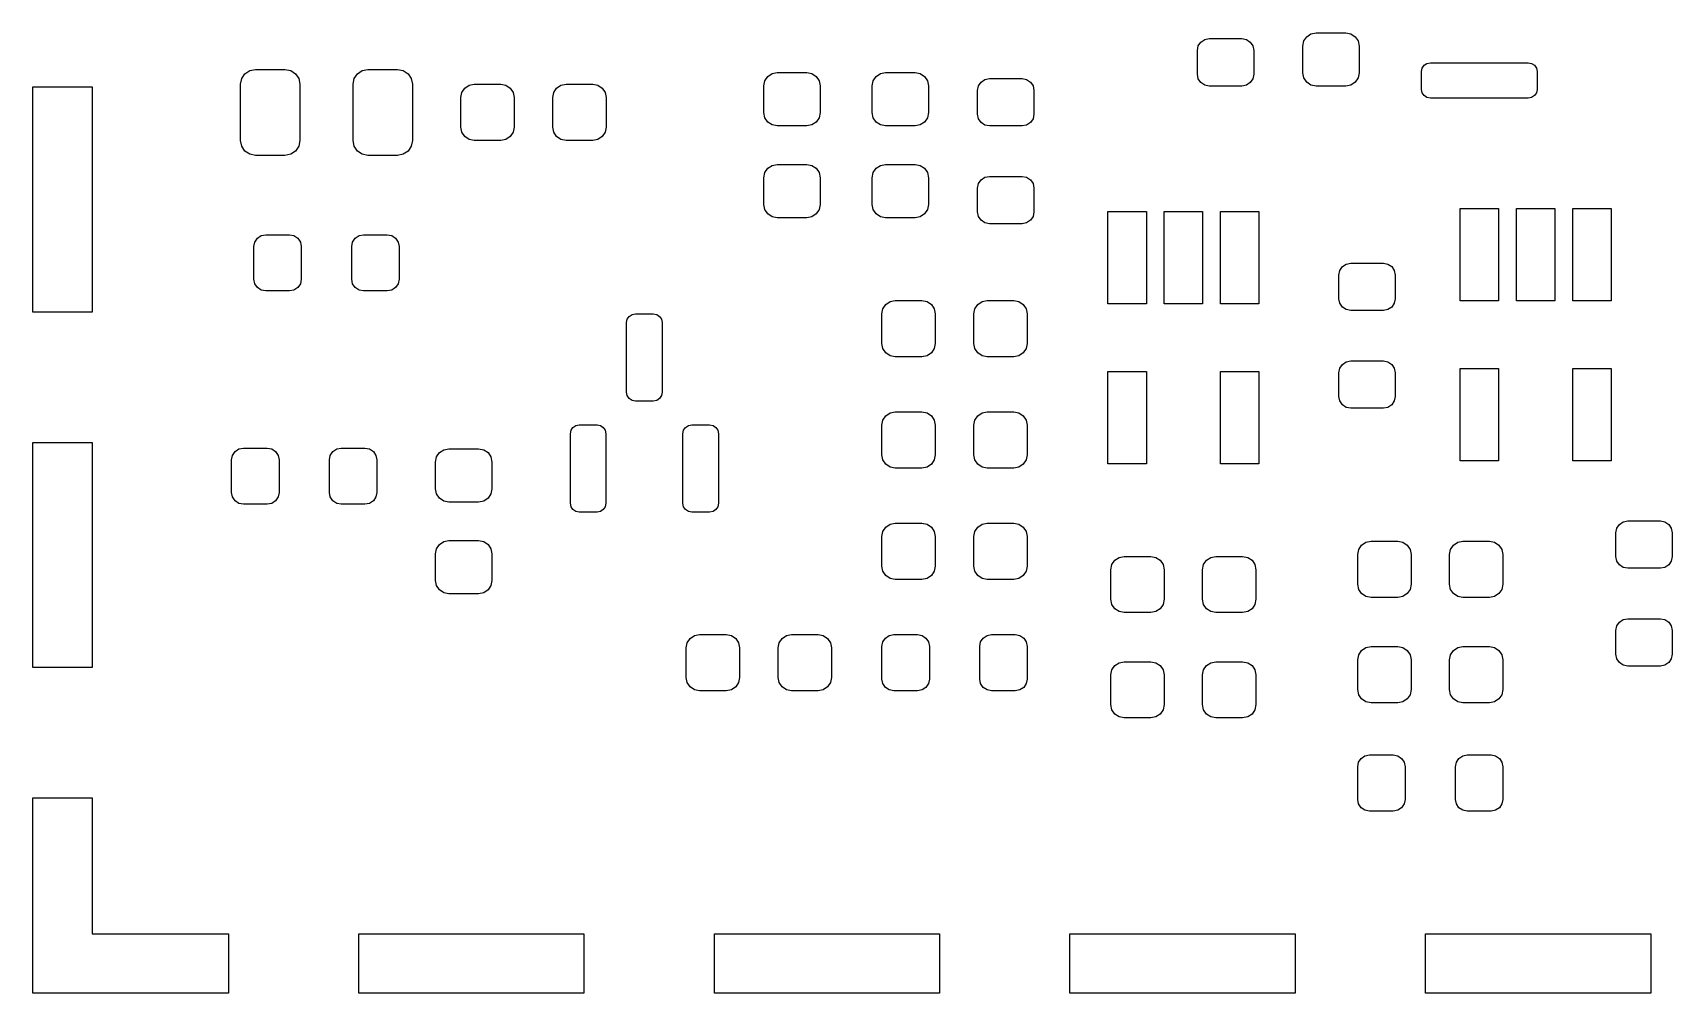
# Model space of a CAD drawing. Extents: x 3.96 to 7.45, y -4.77 to -2.98.
# Drawn here: x 3.962 to 5.051, y -4.543 to -3.905 of the extents above; entities that cross this region are included whole.
import ezdxf

# ---------------------------------------------------------------- set-up
doc = ezdxf.new("R2010")
doc.units = 0
doc.header["$MEASUREMENT"] = 0
doc.layers.add('BLACK', color=7, linetype='CONTINUOUS')

msp = doc.modelspace()

# ---------------------------------------------------------------- linework, layer by layer
at = {"layer": 'BLACK', "linetype": 'CONTINUOUS'}
for p, q in [((4.73828, -3.91104), (4.74083, -3.90933)), ((4.74083, -3.90933), (4.74385, -3.90873)), ((4.74385, -3.90873), (4.7655, -3.90873)), ((4.7655, -3.90873), (4.76851, -3.90933)), ((4.76851, -3.90933), (4.77107, -3.91104)), ((4.80665, -3.91029), (4.80857, -3.90742)), ((4.80857, -3.90742), (4.81144, -3.9055)), ((4.81144, -3.9055), (4.81483, -3.90482)), ((4.81483, -3.90482), (4.83452, -3.90482)), ((4.83452, -3.90482), (4.83791, -3.9055)), ((4.83791, -3.9055), (4.84078, -3.90742)), ((4.84078, -3.90742), (4.8427, -3.91029)), ((4.73597, -3.9166), (4.73657, -3.91359)), ((4.73597, -3.93235), (4.73597, -3.9166)), ((4.73657, -3.91359), (4.73828, -3.91104)), ((4.77107, -3.91104), (4.77278, -3.91359)), ((4.77278, -3.91359), (4.77338, -3.9166)), ((4.77338, -3.9166), (4.77338, -3.93235)), ((4.80597, -3.91368), (4.80665, -3.91029)), ((4.80597, -3.9314), (4.80597, -3.91368)), ((4.8427, -3.91029), (4.84338, -3.91368)), ((4.84338, -3.91368), (4.84338, -3.9314)), ((4.10327, -3.93209), (4.10646, -3.92996)), ((4.10646, -3.92996), (4.11023, -3.92921)), ((4.11023, -3.92921), (4.12991, -3.92921)), ((4.12991, -3.92921), (4.13368, -3.92996)), ((4.13368, -3.92996), (4.13687, -3.93209)), ((4.17807, -3.93209), (4.18127, -3.92996)), ((4.18127, -3.92996), (4.18503, -3.92921)), ((4.18503, -3.92921), (4.20472, -3.92921)), ((4.20472, -3.92921), (4.20848, -3.92996)), ((4.20848, -3.92996), (4.21168, -3.93209)), ((4.45344, -3.93196), (4.45683, -3.93129)), ((4.45683, -3.93129), (4.47652, -3.93129)), ((4.47652, -3.93129), (4.47991, -3.93196)), ((4.52544, -3.93196), (4.52883, -3.93129)), ((4.52883, -3.93129), (4.54852, -3.93129)), ((4.54852, -3.93129), (4.55191, -3.93196)), ((4.88485, -3.93061), (4.8853, -3.92835)), ((4.88485, -3.94242), (4.88485, -3.93061)), ((4.8853, -3.92835), (4.88658, -3.92644)), ((4.88658, -3.92644), (4.88849, -3.92516)), ((4.88849, -3.92516), (4.89075, -3.92471)), ((4.89075, -3.92471), (4.95571, -3.92471)), ((4.95571, -3.92471), (4.95797, -3.92516)), ((4.95797, -3.92516), (4.95989, -3.92644)), ((4.95989, -3.92644), (4.96117, -3.92835)), ((4.96117, -3.92835), (4.96162, -3.93061)), ((4.96162, -3.93061), (4.96162, -3.94242)), ((3.96238, -4.09043), (3.96238, -3.94082)), ((3.96238, -3.94082), (4.00175, -3.94082)), ((4.00175, -3.94082), (4.00175, -4.09043)), ((4.10039, -3.93905), (4.10114, -3.93529)), ((4.10039, -3.97645), (4.10039, -3.93905)), ((4.10114, -3.93529), (4.10327, -3.93209)), ((4.13687, -3.93209), (4.13901, -3.93529)), ((4.13901, -3.93529), (4.13976, -3.93905)), ((4.13976, -3.93905), (4.13976, -3.97645)), ((4.17519, -3.93905), (4.17594, -3.93529)), ((4.17519, -3.97645), (4.17519, -3.93905)), ((4.17594, -3.93529), (4.17807, -3.93209)), ((4.21168, -3.93209), (4.21381, -3.93529)), ((4.21381, -3.93529), (4.21456, -3.93905)), ((4.21456, -3.93905), (4.21456, -3.97645)), ((4.24742, -3.94452), (4.24934, -3.94165)), ((4.24934, -3.94165), (4.25221, -3.93973)), ((4.25221, -3.93973), (4.2556, -3.93905)), ((4.2556, -3.93905), (4.27332, -3.93905)), ((4.27332, -3.93905), (4.27671, -3.93973)), ((4.27671, -3.93973), (4.27958, -3.94165)), ((4.27958, -3.94165), (4.2815, -3.94452)), ((4.30844, -3.94452), (4.31036, -3.94165)), ((4.31036, -3.94165), (4.31324, -3.93973)), ((4.31324, -3.93973), (4.31663, -3.93905)), ((4.31663, -3.93905), (4.33434, -3.93905)), ((4.33434, -3.93905), (4.33773, -3.93973)), ((4.33773, -3.93973), (4.34061, -3.94165)), ((4.34061, -3.94165), (4.34253, -3.94452)), ((4.44797, -3.94015), (4.44865, -3.93676)), ((4.44797, -3.95786), (4.44797, -3.94015)), ((4.44865, -3.93676), (4.45057, -3.93388)), ((4.45057, -3.93388), (4.45344, -3.93196)), ((4.47991, -3.93196), (4.48278, -3.93388)), ((4.48278, -3.93388), (4.4847, -3.93676)), ((4.4847, -3.93676), (4.48538, -3.94015)), ((4.48538, -3.94015), (4.48538, -3.95786)), ((4.51997, -3.94015), (4.52065, -3.93676)), ((4.51997, -3.95786), (4.51997, -3.94015)), ((4.52065, -3.93676), (4.52257, -3.93388)), ((4.52257, -3.93388), (4.52544, -3.93196)), ((4.55191, -3.93196), (4.55478, -3.93388)), ((4.55478, -3.93388), (4.5567, -3.93676)), ((4.5567, -3.93676), (4.55738, -3.94015)), ((4.55738, -3.94015), (4.55738, -3.95786)), ((4.58997, -3.94316), (4.59057, -3.94015)), ((4.59057, -3.94015), (4.59228, -3.93759)), ((4.59228, -3.93759), (4.59483, -3.93589)), ((4.59483, -3.93589), (4.59785, -3.93529)), ((4.59785, -3.93529), (4.6195, -3.93529)), ((4.6195, -3.93529), (4.62251, -3.93589)), ((4.62251, -3.93589), (4.62507, -3.93759)), ((4.62507, -3.93759), (4.62678, -3.94015)), ((4.62678, -3.94015), (4.62738, -3.94316)), ((4.73657, -3.93536), (4.73597, -3.93235)), ((4.73828, -3.93792), (4.73657, -3.93536)), ((4.74083, -3.93963), (4.73828, -3.93792)), ((4.74385, -3.94023), (4.74083, -3.93963)), ((4.7655, -3.94023), (4.74385, -3.94023)), ((4.76851, -3.93963), (4.7655, -3.94023)), ((4.77107, -3.93792), (4.76851, -3.93963)), ((4.77278, -3.93536), (4.77107, -3.93792)), ((4.77338, -3.93235), (4.77278, -3.93536)), ((4.80665, -3.93479), (4.80597, -3.9314)), ((4.80857, -3.93766), (4.80665, -3.93479)), ((4.81144, -3.93958), (4.80857, -3.93766)), ((4.81483, -3.94026), (4.81144, -3.93958)), ((4.83452, -3.94026), (4.81483, -3.94026)), ((4.83791, -3.93958), (4.83452, -3.94026)), ((4.84078, -3.93766), (4.83791, -3.93958)), ((4.8427, -3.93479), (4.84078, -3.93766)), ((4.84338, -3.9314), (4.8427, -3.93479)), ((4.24675, -3.94791), (4.24742, -3.94452)), ((4.24675, -3.9676), (4.24675, -3.94791)), ((4.2815, -3.94452), (4.28218, -3.94791)), ((4.28218, -3.94791), (4.28218, -3.9676)), ((4.30777, -3.94791), (4.30844, -3.94452)), ((4.30777, -3.9676), (4.30777, -3.94791)), ((4.34253, -3.94452), (4.3432, -3.94791)), ((4.3432, -3.94791), (4.3432, -3.9676)), ((4.58997, -3.95891), (4.58997, -3.94316)), ((4.62738, -3.94316), (4.62738, -3.95891)), ((4.8853, -3.94468), (4.88485, -3.94242)), ((4.88658, -3.9466), (4.8853, -3.94468)), ((4.88849, -3.94788), (4.88658, -3.9466)), ((4.89075, -3.94833), (4.88849, -3.94788)), ((4.95571, -3.94833), (4.89075, -3.94833)), ((4.95797, -3.94788), (4.95571, -3.94833)), ((4.95989, -3.9466), (4.95797, -3.94788)), ((4.96117, -3.94468), (4.95989, -3.9466)), ((4.96162, -3.94242), (4.96117, -3.94468)), ((4.44865, -3.96125), (4.44797, -3.95786)), ((4.45057, -3.96413), (4.44865, -3.96125)), ((4.4847, -3.96125), (4.48278, -3.96413)), ((4.48538, -3.95786), (4.4847, -3.96125)), ((4.52065, -3.96125), (4.51997, -3.95786)), ((4.52257, -3.96413), (4.52065, -3.96125)), ((4.5567, -3.96125), (4.55478, -3.96413)), ((4.55738, -3.95786), (4.5567, -3.96125)), ((4.59057, -3.96192), (4.58997, -3.95891)), ((4.59228, -3.96448), (4.59057, -3.96192)), ((4.62678, -3.96192), (4.62507, -3.96448)), ((4.62738, -3.95891), (4.62678, -3.96192)), ((4.24742, -3.97099), (4.24675, -3.9676)), ((4.24934, -3.97386), (4.24742, -3.97099)), ((4.25221, -3.97578), (4.24934, -3.97386)), ((4.27958, -3.97386), (4.27671, -3.97578)), ((4.2815, -3.97099), (4.27958, -3.97386)), ((4.28218, -3.9676), (4.2815, -3.97099)), ((4.30844, -3.97099), (4.30777, -3.9676)), ((4.31036, -3.97386), (4.30844, -3.97099)), ((4.31324, -3.97578), (4.31036, -3.97386)), ((4.34061, -3.97386), (4.33773, -3.97578)), ((4.34253, -3.97099), (4.34061, -3.97386)), ((4.3432, -3.9676), (4.34253, -3.97099)), ((4.45344, -3.96605), (4.45057, -3.96413)), ((4.45683, -3.96672), (4.45344, -3.96605)), ((4.47652, -3.96672), (4.45683, -3.96672)), ((4.47991, -3.96605), (4.47652, -3.96672)), ((4.48278, -3.96413), (4.47991, -3.96605)), ((4.52544, -3.96605), (4.52257, -3.96413)), ((4.52883, -3.96672), (4.52544, -3.96605)), ((4.54852, -3.96672), (4.52883, -3.96672)), ((4.55191, -3.96605), (4.54852, -3.96672)), ((4.55478, -3.96413), (4.55191, -3.96605)), ((4.59483, -3.96619), (4.59228, -3.96448)), ((4.59785, -3.96678), (4.59483, -3.96619)), ((4.6195, -3.96678), (4.59785, -3.96678)), ((4.62251, -3.96619), (4.6195, -3.96678)), ((4.62507, -3.96448), (4.62251, -3.96619)), ((4.10114, -3.98022), (4.10039, -3.97645)), ((4.10327, -3.98341), (4.10114, -3.98022)), ((4.10646, -3.98555), (4.10327, -3.98341)), ((4.11023, -3.9863), (4.10646, -3.98555)), ((4.13368, -3.98555), (4.12991, -3.9863)), ((4.13687, -3.98341), (4.13368, -3.98555)), ((4.13901, -3.98022), (4.13687, -3.98341)), ((4.13976, -3.97645), (4.13901, -3.98022)), ((4.17594, -3.98022), (4.17519, -3.97645)), ((4.17807, -3.98341), (4.17594, -3.98022)), ((4.18127, -3.98555), (4.17807, -3.98341)), ((4.18503, -3.9863), (4.18127, -3.98555)), ((4.20848, -3.98555), (4.20472, -3.9863)), ((4.21168, -3.98341), (4.20848, -3.98555)), ((4.21381, -3.98022), (4.21168, -3.98341)), ((4.21456, -3.97645), (4.21381, -3.98022)), ((4.2556, -3.97645), (4.25221, -3.97578)), ((4.27332, -3.97645), (4.2556, -3.97645)), ((4.27671, -3.97578), (4.27332, -3.97645)), ((4.31663, -3.97645), (4.31324, -3.97578)), ((4.33434, -3.97645), (4.31663, -3.97645)), ((4.33773, -3.97578), (4.33434, -3.97645)), ((4.12991, -3.9863), (4.11023, -3.9863)), ((4.20472, -3.9863), (4.18503, -3.9863)), ((4.44865, -3.99778), (4.45057, -3.99491)), ((4.45057, -3.99491), (4.45344, -3.99299)), ((4.45344, -3.99299), (4.45683, -3.99231)), ((4.45683, -3.99231), (4.47652, -3.99231)), ((4.47652, -3.99231), (4.47991, -3.99299)), ((4.47991, -3.99299), (4.48278, -3.99491)), ((4.48278, -3.99491), (4.4847, -3.99778)), ((4.52065, -3.99778), (4.52257, -3.99491)), ((4.52257, -3.99491), (4.52544, -3.99299)), ((4.52544, -3.99299), (4.52883, -3.99231)), ((4.52883, -3.99231), (4.54852, -3.99231)), ((4.54852, -3.99231), (4.55191, -3.99299)), ((4.55191, -3.99299), (4.55478, -3.99491)), ((4.55478, -3.99491), (4.5567, -3.99778)), ((4.44797, -4.00117), (4.44865, -3.99778)), ((4.44797, -4.01889), (4.44797, -4.00117)), ((4.4847, -3.99778), (4.48538, -4.00117)), ((4.48538, -4.00117), (4.48538, -4.01889)), ((4.51997, -4.00117), (4.52065, -3.99778)), ((4.51997, -4.01889), (4.51997, -4.00117)), ((4.5567, -3.99778), (4.55738, -4.00117)), ((4.55738, -4.00117), (4.55738, -4.01889)), ((4.58997, -4.00812), (4.59057, -4.00511)), ((4.59057, -4.00511), (4.59228, -4.00256)), ((4.59228, -4.00256), (4.59483, -4.00085)), ((4.59483, -4.00085), (4.59785, -4.00025)), ((4.59785, -4.00025), (4.6195, -4.00025)), ((4.6195, -4.00025), (4.62251, -4.00085)), ((4.62251, -4.00085), (4.62507, -4.00256)), ((4.62507, -4.00256), (4.62678, -4.00511)), ((4.62678, -4.00511), (4.62738, -4.00812)), ((4.58997, -4.02387), (4.58997, -4.00812)), ((4.62738, -4.00812), (4.62738, -4.02387)), ((4.44865, -4.02228), (4.44797, -4.01889)), ((4.45057, -4.02515), (4.44865, -4.02228)), ((4.45344, -4.02707), (4.45057, -4.02515)), ((4.45683, -4.02775), (4.45344, -4.02707)), ((4.47652, -4.02775), (4.45683, -4.02775)), ((4.47991, -4.02707), (4.47652, -4.02775)), ((4.48278, -4.02515), (4.47991, -4.02707)), ((4.4847, -4.02228), (4.48278, -4.02515)), ((4.48538, -4.01889), (4.4847, -4.02228)), ((4.52065, -4.02228), (4.51997, -4.01889)), ((4.52257, -4.02515), (4.52065, -4.02228)), ((4.52544, -4.02707), (4.52257, -4.02515)), ((4.52883, -4.02775), (4.52544, -4.02707)), ((4.54852, -4.02775), (4.52883, -4.02775)), ((4.55191, -4.02707), (4.54852, -4.02775)), ((4.55478, -4.02515), (4.55191, -4.02707)), ((4.5567, -4.02228), (4.55478, -4.02515)), ((4.55738, -4.01889), (4.5567, -4.02228)), ((4.59057, -4.02688), (4.58997, -4.02387)), ((4.59228, -4.02944), (4.59057, -4.02688)), ((4.62678, -4.02688), (4.62507, -4.02944)), ((4.62738, -4.02387), (4.62678, -4.02688)), ((4.67648, -4.08508), (4.67648, -4.02366)), ((4.67648, -4.02366), (4.70207, -4.02366)), ((4.70207, -4.02366), (4.70207, -4.08508)), ((4.71388, -4.08508), (4.71388, -4.02366)), ((4.71388, -4.02366), (4.73947, -4.02366)), ((4.73947, -4.02366), (4.73947, -4.08508)), ((4.75128, -4.08508), (4.75128, -4.02366)), ((4.75128, -4.02366), (4.77687, -4.02366)), ((4.77687, -4.02366), (4.77687, -4.08508)), ((4.91048, -4.08308), (4.91048, -4.02166)), ((4.91048, -4.02166), (4.93607, -4.02166)), ((4.93607, -4.02166), (4.93607, -4.08308)), ((4.94788, -4.08308), (4.94788, -4.02166)), ((4.94788, -4.02166), (4.97347, -4.02166)), ((4.97347, -4.02166), (4.97347, -4.08308)), ((4.98528, -4.08308), (4.98528, -4.02166)), ((4.98528, -4.02166), (5.01087, -4.02166)), ((5.01087, -4.02166), (5.01087, -4.08308)), ((4.11155, -4.04136), (4.11411, -4.03965)), ((4.11411, -4.03965), (4.11712, -4.03905)), ((4.11712, -4.03905), (4.13287, -4.03905)), ((4.13287, -4.03905), (4.13588, -4.03965)), ((4.13588, -4.03965), (4.13844, -4.04136)), ((4.17651, -4.04136), (4.17907, -4.03965)), ((4.17907, -4.03965), (4.18208, -4.03905)), ((4.18208, -4.03905), (4.19783, -4.03905)), ((4.19783, -4.03905), (4.20084, -4.03965)), ((4.20084, -4.03965), (4.2034, -4.04136)), ((4.59483, -4.03115), (4.59228, -4.02944)), ((4.59785, -4.03175), (4.59483, -4.03115)), ((4.6195, -4.03175), (4.59785, -4.03175)), ((4.62251, -4.03115), (4.6195, -4.03175)), ((4.62507, -4.02944), (4.62251, -4.03115)), ((4.10925, -4.04693), (4.10985, -4.04391)), ((4.10925, -4.06858), (4.10925, -4.04693)), ((4.10985, -4.04391), (4.11155, -4.04136)), ((4.13844, -4.04136), (4.14014, -4.04391)), ((4.14014, -4.04391), (4.14074, -4.04693)), ((4.14074, -4.04693), (4.14074, -4.06858)), ((4.17421, -4.04693), (4.17481, -4.04391)), ((4.17421, -4.06858), (4.17421, -4.04693)), ((4.17481, -4.04391), (4.17651, -4.04136)), ((4.2034, -4.04136), (4.2051, -4.04391)), ((4.2051, -4.04391), (4.2057, -4.04693)), ((4.2057, -4.04693), (4.2057, -4.06858)), ((4.83057, -4.06281), (4.83228, -4.06026)), ((4.83228, -4.06026), (4.83483, -4.05855)), ((4.83483, -4.05855), (4.83785, -4.05795)), ((4.83785, -4.05795), (4.8595, -4.05795)), ((4.8595, -4.05795), (4.86251, -4.05855)), ((4.86251, -4.05855), (4.86507, -4.06026)), ((4.86507, -4.06026), (4.86678, -4.06281)), ((4.10985, -4.07159), (4.10925, -4.06858)), ((4.11155, -4.07415), (4.10985, -4.07159)), ((4.14014, -4.07159), (4.13844, -4.07415)), ((4.14074, -4.06858), (4.14014, -4.07159)), ((4.17481, -4.07159), (4.17421, -4.06858)), ((4.17651, -4.07415), (4.17481, -4.07159)), ((4.2051, -4.07159), (4.2034, -4.07415)), ((4.2057, -4.06858), (4.2051, -4.07159)), ((4.82997, -4.06582), (4.83057, -4.06281)), ((4.82997, -4.08157), (4.82997, -4.06582)), ((4.86678, -4.06281), (4.86738, -4.06582)), ((4.86738, -4.06582), (4.86738, -4.08157)), ((4.11411, -4.07585), (4.11155, -4.07415)), ((4.11712, -4.07645), (4.11411, -4.07585)), ((4.13287, -4.07645), (4.11712, -4.07645)), ((4.13588, -4.07585), (4.13287, -4.07645)), ((4.13844, -4.07415), (4.13588, -4.07585)), ((4.17907, -4.07585), (4.17651, -4.07415)), ((4.18208, -4.07645), (4.17907, -4.07585)), ((4.19783, -4.07645), (4.18208, -4.07645)), ((4.20084, -4.07585), (4.19783, -4.07645)), ((4.2034, -4.07415), (4.20084, -4.07585)), ((4.52904, -4.08541), (4.53191, -4.08349)), ((4.53191, -4.08349), (4.5353, -4.08282)), ((4.5353, -4.08282), (4.55302, -4.08282)), ((4.55302, -4.08282), (4.55641, -4.08349)), ((4.55641, -4.08349), (4.55929, -4.08541)), ((4.59006, -4.08541), (4.59294, -4.08349)), ((4.59294, -4.08349), (4.59633, -4.08282)), ((4.59633, -4.08282), (4.61404, -4.08282)), ((4.61404, -4.08282), (4.61743, -4.08349)), ((4.61743, -4.08349), (4.62031, -4.08541)), ((4.83057, -4.08459), (4.82997, -4.08157)), ((4.86738, -4.08157), (4.86678, -4.08459)), ((4.93607, -4.08308), (4.91048, -4.08308)), ((4.97347, -4.08308), (4.94788, -4.08308)), ((5.01087, -4.08308), (4.98528, -4.08308)), ((4.00175, -4.09043), (3.96238, -4.09043)), ((4.35731, -4.09522), (4.35859, -4.0933)), ((4.35859, -4.0933), (4.36051, -4.09202)), ((4.36051, -4.09202), (4.36277, -4.09157)), ((4.36277, -4.09157), (4.37458, -4.09157)), ((4.37458, -4.09157), (4.37684, -4.09202)), ((4.37684, -4.09202), (4.37876, -4.0933)), ((4.37876, -4.0933), (4.38004, -4.09522)), ((4.52645, -4.09167), (4.52712, -4.08828)), ((4.52645, -4.11136), (4.52645, -4.09167)), ((4.52712, -4.08828), (4.52904, -4.08541)), ((4.55929, -4.08541), (4.56121, -4.08828)), ((4.56121, -4.08828), (4.56188, -4.09167)), ((4.56188, -4.09167), (4.56188, -4.11136)), ((4.58747, -4.09167), (4.58814, -4.08828)), ((4.58747, -4.11136), (4.58747, -4.09167)), ((4.58814, -4.08828), (4.59006, -4.08541)), ((4.62031, -4.08541), (4.62223, -4.08828)), ((4.62223, -4.08828), (4.6229, -4.09167)), ((4.6229, -4.09167), (4.6229, -4.11136)), ((4.70207, -4.08508), (4.67648, -4.08508)), ((4.73947, -4.08508), (4.71388, -4.08508)), ((4.77687, -4.08508), (4.75128, -4.08508)), ((4.83228, -4.08714), (4.83057, -4.08459)), ((4.83483, -4.08885), (4.83228, -4.08714)), ((4.83785, -4.08945), (4.83483, -4.08885)), ((4.8595, -4.08945), (4.83785, -4.08945)), ((4.86251, -4.08885), (4.8595, -4.08945)), ((4.86507, -4.08714), (4.86251, -4.08885)), ((4.86678, -4.08459), (4.86507, -4.08714)), ((4.35686, -4.09748), (4.35731, -4.09522)), ((4.35686, -4.14374), (4.35686, -4.09748)), ((4.38004, -4.09522), (4.38049, -4.09748)), ((4.38049, -4.09748), (4.38049, -4.14374)), ((4.52712, -4.11475), (4.52645, -4.11136)), ((4.52904, -4.11762), (4.52712, -4.11475)), ((4.56121, -4.11475), (4.55929, -4.11762)), ((4.56188, -4.11136), (4.56121, -4.11475)), ((4.58814, -4.11475), (4.58747, -4.11136)), ((4.59006, -4.11762), (4.58814, -4.11475)), ((4.62223, -4.11475), (4.62031, -4.11762)), ((4.6229, -4.11136), (4.62223, -4.11475)), ((4.53191, -4.11954), (4.52904, -4.11762)), ((4.5353, -4.12022), (4.53191, -4.11954)), ((4.55302, -4.12022), (4.5353, -4.12022)), ((4.55641, -4.11954), (4.55302, -4.12022)), ((4.55929, -4.11762), (4.55641, -4.11954)), ((4.59294, -4.11954), (4.59006, -4.11762)), ((4.59633, -4.12022), (4.59294, -4.11954)), ((4.61404, -4.12022), (4.59633, -4.12022)), ((4.61743, -4.11954), (4.61404, -4.12022)), ((4.62031, -4.11762), (4.61743, -4.11954)), ((4.83057, -4.12777), (4.83228, -4.12522)), ((4.83228, -4.12522), (4.83483, -4.12351)), ((4.83483, -4.12351), (4.83785, -4.12291)), ((4.83785, -4.12291), (4.8595, -4.12291)), ((4.8595, -4.12291), (4.86251, -4.12351)), ((4.86251, -4.12351), (4.86507, -4.12522)), ((4.86507, -4.12522), (4.86678, -4.12777)), ((4.67648, -4.19138), (4.67648, -4.12996)), ((4.67648, -4.12996), (4.70207, -4.12996)), ((4.70207, -4.12996), (4.70207, -4.19138)), ((4.75128, -4.19138), (4.75128, -4.12996)), ((4.75128, -4.12996), (4.77687, -4.12996)), ((4.77687, -4.12996), (4.77687, -4.19138)), ((4.82997, -4.13078), (4.83057, -4.12777)), ((4.82997, -4.14653), (4.82997, -4.13078)), ((4.86678, -4.12777), (4.86738, -4.13078)), ((4.86738, -4.13078), (4.86738, -4.14653)), ((4.91048, -4.18938), (4.91048, -4.12796)), ((4.91048, -4.12796), (4.93607, -4.12796)), ((4.93607, -4.12796), (4.93607, -4.18938)), ((4.98528, -4.18938), (4.98528, -4.12796)), ((4.98528, -4.12796), (5.01087, -4.12796)), ((5.01087, -4.12796), (5.01087, -4.18938)), ((4.35731, -4.146), (4.35686, -4.14374)), ((4.35859, -4.14791), (4.35731, -4.146)), ((4.36051, -4.14919), (4.35859, -4.14791)), ((4.37876, -4.14791), (4.37684, -4.14919)), ((4.38004, -4.146), (4.37876, -4.14791)), ((4.38049, -4.14374), (4.38004, -4.146)), ((4.83057, -4.14955), (4.82997, -4.14653)), ((4.86738, -4.14653), (4.86678, -4.14955)), ((4.36277, -4.14964), (4.36051, -4.14919)), ((4.37458, -4.14964), (4.36277, -4.14964)), ((4.37684, -4.14919), (4.37458, -4.14964)), ((4.52712, -4.16228), (4.52904, -4.15941)), ((4.52904, -4.15941), (4.53191, -4.15749)), ((4.53191, -4.15749), (4.5353, -4.15682)), ((4.5353, -4.15682), (4.55302, -4.15682)), ((4.55302, -4.15682), (4.55641, -4.15749)), ((4.55641, -4.15749), (4.55929, -4.15941)), ((4.55929, -4.15941), (4.56121, -4.16228)), ((4.58814, -4.16228), (4.59006, -4.15941)), ((4.59006, -4.15941), (4.59294, -4.15749)), ((4.59294, -4.15749), (4.59633, -4.15682)), ((4.59633, -4.15682), (4.61404, -4.15682)), ((4.61404, -4.15682), (4.61743, -4.15749)), ((4.61743, -4.15749), (4.62031, -4.15941)), ((4.62031, -4.15941), (4.62223, -4.16228)), ((4.83228, -4.1521), (4.83057, -4.14955)), ((4.83483, -4.15381), (4.83228, -4.1521)), ((4.83785, -4.15441), (4.83483, -4.15381)), ((4.8595, -4.15441), (4.83785, -4.15441)), ((4.86251, -4.15381), (4.8595, -4.15441)), ((4.86507, -4.1521), (4.86251, -4.15381)), ((4.86678, -4.14955), (4.86507, -4.1521)), ((4.31946, -4.1713), (4.31991, -4.16904)), ((4.31991, -4.16904), (4.32119, -4.16712)), ((4.32119, -4.16712), (4.32311, -4.16584)), ((4.32311, -4.16584), (4.32537, -4.16539)), ((4.32537, -4.16539), (4.33718, -4.16539)), ((4.33718, -4.16539), (4.33944, -4.16584)), ((4.33944, -4.16584), (4.34135, -4.16712)), ((4.34135, -4.16712), (4.34263, -4.16904)), ((4.34263, -4.16904), (4.34308, -4.1713)), ((4.39427, -4.1713), (4.39471, -4.16904)), ((4.39471, -4.16904), (4.396, -4.16712)), ((4.396, -4.16712), (4.39791, -4.16584)), ((4.39791, -4.16584), (4.40017, -4.16539)), ((4.40017, -4.16539), (4.41198, -4.16539)), ((4.41198, -4.16539), (4.41424, -4.16584)), ((4.41424, -4.16584), (4.41616, -4.16712)), ((4.41616, -4.16712), (4.41744, -4.16904)), ((4.41744, -4.16904), (4.41789, -4.1713)), ((4.52645, -4.16567), (4.52712, -4.16228)), ((4.52645, -4.18536), (4.52645, -4.16567)), ((4.56121, -4.16228), (4.56188, -4.16567)), ((4.56188, -4.16567), (4.56188, -4.18536)), ((4.58747, -4.16567), (4.58814, -4.16228)), ((4.58747, -4.18536), (4.58747, -4.16567)), ((4.62223, -4.16228), (4.6229, -4.16567)), ((4.6229, -4.16567), (4.6229, -4.18536)), ((3.96238, -4.32665), (3.96238, -4.17704)), ((3.96238, -4.17704), (4.00175, -4.17704)), ((4.00175, -4.17704), (4.00175, -4.32665)), ((4.09675, -4.18312), (4.09931, -4.18142)), ((4.09931, -4.18142), (4.10232, -4.18082)), ((4.10232, -4.18082), (4.11807, -4.18082)), ((4.11807, -4.18082), (4.12108, -4.18142)), ((4.12108, -4.18142), (4.12364, -4.18312)), ((4.16171, -4.18312), (4.16427, -4.18142)), ((4.16427, -4.18142), (4.16728, -4.18082)), ((4.16728, -4.18082), (4.18303, -4.18082)), ((4.18303, -4.18082), (4.18604, -4.18142)), ((4.18604, -4.18142), (4.1886, -4.18312)), ((4.23544, -4.18196), (4.23883, -4.18129)), ((4.23883, -4.18129), (4.25852, -4.18129)), ((4.25852, -4.18129), (4.26191, -4.18196)), ((4.31946, -4.21756), (4.31946, -4.1713)), ((4.34308, -4.1713), (4.34308, -4.21756)), ((4.39427, -4.21756), (4.39427, -4.1713)), ((4.41789, -4.1713), (4.41789, -4.21756)), ((4.09445, -4.18869), (4.09505, -4.18568)), ((4.09445, -4.21034), (4.09445, -4.18869)), ((4.09505, -4.18568), (4.09675, -4.18312)), ((4.12364, -4.18312), (4.12534, -4.18568)), ((4.12534, -4.18568), (4.12594, -4.18869)), ((4.12594, -4.18869), (4.12594, -4.21034)), ((4.15941, -4.18869), (4.16001, -4.18568)), ((4.15941, -4.21034), (4.15941, -4.18869)), ((4.16001, -4.18568), (4.16171, -4.18312)), ((4.1886, -4.18312), (4.1903, -4.18568)), ((4.1903, -4.18568), (4.1909, -4.18869)), ((4.1909, -4.18869), (4.1909, -4.21034)), ((4.22997, -4.19015), (4.23065, -4.18676)), ((4.22997, -4.20786), (4.22997, -4.19015)), ((4.23065, -4.18676), (4.23257, -4.18388)), ((4.23257, -4.18388), (4.23544, -4.18196)), ((4.26191, -4.18196), (4.26478, -4.18388)), ((4.26478, -4.18388), (4.2667, -4.18676)), ((4.2667, -4.18676), (4.26738, -4.19015)), ((4.26738, -4.19015), (4.26738, -4.20786)), ((4.52712, -4.18875), (4.52645, -4.18536)), ((4.52904, -4.19162), (4.52712, -4.18875)), ((4.53191, -4.19354), (4.52904, -4.19162)), ((4.55929, -4.19162), (4.55641, -4.19354)), ((4.56121, -4.18875), (4.55929, -4.19162)), ((4.56188, -4.18536), (4.56121, -4.18875)), ((4.58814, -4.18875), (4.58747, -4.18536)), ((4.59006, -4.19162), (4.58814, -4.18875)), ((4.59294, -4.19354), (4.59006, -4.19162)), ((4.62031, -4.19162), (4.61743, -4.19354)), ((4.62223, -4.18875), (4.62031, -4.19162)), ((4.6229, -4.18536), (4.62223, -4.18875)), ((4.70207, -4.19138), (4.67648, -4.19138)), ((4.77687, -4.19138), (4.75128, -4.19138)), ((4.93607, -4.18938), (4.91048, -4.18938)), ((5.01087, -4.18938), (4.98528, -4.18938)), ((4.5353, -4.19422), (4.53191, -4.19354)), ((4.55302, -4.19422), (4.5353, -4.19422)), ((4.55641, -4.19354), (4.55302, -4.19422)), ((4.59633, -4.19422), (4.59294, -4.19354)), ((4.61404, -4.19422), (4.59633, -4.19422)), ((4.61743, -4.19354), (4.61404, -4.19422)), ((4.09505, -4.21336), (4.09445, -4.21034)), ((4.09675, -4.21591), (4.09505, -4.21336)), ((4.12534, -4.21336), (4.12364, -4.21591)), ((4.12594, -4.21034), (4.12534, -4.21336)), ((4.16001, -4.21336), (4.15941, -4.21034)), ((4.16171, -4.21591), (4.16001, -4.21336)), ((4.1903, -4.21336), (4.1886, -4.21591)), ((4.1909, -4.21034), (4.1903, -4.21336)), ((4.23065, -4.21125), (4.22997, -4.20786)), ((4.23257, -4.21413), (4.23065, -4.21125)), ((4.23544, -4.21605), (4.23257, -4.21413)), ((4.26478, -4.21413), (4.26191, -4.21605)), ((4.2667, -4.21125), (4.26478, -4.21413)), ((4.26738, -4.20786), (4.2667, -4.21125)), ((4.09931, -4.21762), (4.09675, -4.21591)), ((4.10232, -4.21822), (4.09931, -4.21762)), ((4.11807, -4.21822), (4.10232, -4.21822)), ((4.12108, -4.21762), (4.11807, -4.21822)), ((4.12364, -4.21591), (4.12108, -4.21762)), ((4.16427, -4.21762), (4.16171, -4.21591)), ((4.16728, -4.21822), (4.16427, -4.21762)), ((4.18303, -4.21822), (4.16728, -4.21822)), ((4.18604, -4.21762), (4.18303, -4.21822)), ((4.1886, -4.21591), (4.18604, -4.21762)), ((4.23883, -4.21672), (4.23544, -4.21605)), ((4.25852, -4.21672), (4.23883, -4.21672)), ((4.26191, -4.21605), (4.25852, -4.21672)), ((4.31991, -4.21982), (4.31946, -4.21756)), ((4.32119, -4.22173), (4.31991, -4.21982)), ((4.32311, -4.22301), (4.32119, -4.22173)), ((4.32537, -4.22346), (4.32311, -4.22301)), ((4.33718, -4.22346), (4.32537, -4.22346)), ((4.33944, -4.22301), (4.33718, -4.22346)), ((4.34135, -4.22173), (4.33944, -4.22301)), ((4.34263, -4.21982), (4.34135, -4.22173)), ((4.34308, -4.21756), (4.34263, -4.21982)), ((4.39471, -4.21982), (4.39427, -4.21756)), ((4.396, -4.22173), (4.39471, -4.21982)), ((4.39791, -4.22301), (4.396, -4.22173)), ((4.40017, -4.22346), (4.39791, -4.22301)), ((4.41198, -4.22346), (4.40017, -4.22346)), ((4.41424, -4.22301), (4.41198, -4.22346)), ((4.41616, -4.22173), (4.41424, -4.22301)), ((4.41744, -4.21982), (4.41616, -4.22173)), ((4.41789, -4.21756), (4.41744, -4.21982)), ((4.52712, -4.23628), (4.52904, -4.23341)), ((4.52904, -4.23341), (4.53191, -4.23149)), ((4.53191, -4.23149), (4.5353, -4.23082)), ((4.5353, -4.23082), (4.55302, -4.23082)), ((4.55302, -4.23082), (4.55641, -4.23149)), ((4.55641, -4.23149), (4.55929, -4.23341)), ((4.55929, -4.23341), (4.56121, -4.23628)), ((4.58814, -4.23628), (4.59006, -4.23341)), ((4.59006, -4.23341), (4.59294, -4.23149)), ((4.59294, -4.23149), (4.59633, -4.23082)), ((4.59633, -4.23082), (4.61404, -4.23082)), ((4.61404, -4.23082), (4.61743, -4.23149)), ((4.61743, -4.23149), (4.62031, -4.23341)), ((4.62031, -4.23341), (4.62223, -4.23628)), ((5.01397, -4.23716), (5.01457, -4.23415)), ((5.01457, -4.23415), (5.01628, -4.23159)), ((5.01628, -4.23159), (5.01883, -4.22989)), ((5.01883, -4.22989), (5.02185, -4.22929)), ((5.02185, -4.22929), (5.0435, -4.22929)), ((5.0435, -4.22929), (5.04651, -4.22989)), ((5.04651, -4.22989), (5.04907, -4.23159)), ((5.04907, -4.23159), (5.05078, -4.23415)), ((5.05078, -4.23415), (5.05138, -4.23716)), ((4.23065, -4.24778), (4.23257, -4.24491)), ((4.23257, -4.24491), (4.23544, -4.24299)), ((4.23544, -4.24299), (4.23883, -4.24231)), ((4.23883, -4.24231), (4.25852, -4.24231)), ((4.25852, -4.24231), (4.26191, -4.24299)), ((4.26191, -4.24299), (4.26478, -4.24491)), ((4.26478, -4.24491), (4.2667, -4.24778)), ((4.52645, -4.23967), (4.52712, -4.23628)), ((4.52645, -4.25936), (4.52645, -4.23967)), ((4.56121, -4.23628), (4.56188, -4.23967)), ((4.56188, -4.23967), (4.56188, -4.25936)), ((4.58747, -4.23967), (4.58814, -4.23628)), ((4.58747, -4.25936), (4.58747, -4.23967)), ((4.62223, -4.23628), (4.6229, -4.23967)), ((4.6229, -4.23967), (4.6229, -4.25936)), ((4.84312, -4.24828), (4.84504, -4.24541)), ((4.84504, -4.24541), (4.84791, -4.24349)), ((4.84791, -4.24349), (4.8513, -4.24282)), ((4.8513, -4.24282), (4.86902, -4.24282)), ((4.86902, -4.24282), (4.87241, -4.24349)), ((4.87241, -4.24349), (4.87529, -4.24541)), ((4.87529, -4.24541), (4.87721, -4.24828)), ((4.90414, -4.24828), (4.90606, -4.24541)), ((4.90606, -4.24541), (4.90894, -4.24349)), ((4.90894, -4.24349), (4.91233, -4.24282)), ((4.91233, -4.24282), (4.93004, -4.24282)), ((4.93004, -4.24282), (4.93343, -4.24349)), ((4.93343, -4.24349), (4.93631, -4.24541)), ((4.93631, -4.24541), (4.93823, -4.24828)), ((5.01397, -4.25291), (5.01397, -4.23716)), ((5.05138, -4.23716), (5.05138, -4.25291)), ((4.22997, -4.25117), (4.23065, -4.24778)), ((4.22997, -4.26889), (4.22997, -4.25117)), ((4.2667, -4.24778), (4.26738, -4.25117)), ((4.26738, -4.25117), (4.26738, -4.26889)), ((4.67912, -4.25828), (4.68104, -4.25541)), ((4.68104, -4.25541), (4.68391, -4.25349)), ((4.68391, -4.25349), (4.6873, -4.25282)), ((4.6873, -4.25282), (4.70502, -4.25282)), ((4.70502, -4.25282), (4.70841, -4.25349)), ((4.70841, -4.25349), (4.71129, -4.25541)), ((4.71129, -4.25541), (4.71321, -4.25828)), ((4.74014, -4.25828), (4.74206, -4.25541)), ((4.74206, -4.25541), (4.74494, -4.25349)), ((4.74494, -4.25349), (4.74833, -4.25282)), ((4.74833, -4.25282), (4.76604, -4.25282)), ((4.76604, -4.25282), (4.76943, -4.25349)), ((4.76943, -4.25349), (4.77231, -4.25541)), ((4.77231, -4.25541), (4.77423, -4.25828)), ((4.84245, -4.25167), (4.84312, -4.24828)), ((4.84245, -4.27136), (4.84245, -4.25167)), ((4.87721, -4.24828), (4.87788, -4.25167)), ((4.87788, -4.25167), (4.87788, -4.27136)), ((4.90347, -4.25167), (4.90414, -4.24828)), ((4.90347, -4.27136), (4.90347, -4.25167)), ((4.93823, -4.24828), (4.9389, -4.25167)), ((4.9389, -4.25167), (4.9389, -4.27136)), ((5.01457, -4.25592), (5.01397, -4.25291)), ((5.01628, -4.25848), (5.01457, -4.25592)), ((5.05078, -4.25592), (5.04907, -4.25848)), ((5.05138, -4.25291), (5.05078, -4.25592)), ((4.52712, -4.26275), (4.52645, -4.25936)), ((4.52904, -4.26562), (4.52712, -4.26275)), ((4.53191, -4.26754), (4.52904, -4.26562)), ((4.5353, -4.26822), (4.53191, -4.26754)), ((4.55302, -4.26822), (4.5353, -4.26822)), ((4.55641, -4.26754), (4.55302, -4.26822)), ((4.55929, -4.26562), (4.55641, -4.26754)), ((4.56121, -4.26275), (4.55929, -4.26562)), ((4.56188, -4.25936), (4.56121, -4.26275)), ((4.58814, -4.26275), (4.58747, -4.25936)), ((4.59006, -4.26562), (4.58814, -4.26275)), ((4.59294, -4.26754), (4.59006, -4.26562)), ((4.59633, -4.26822), (4.59294, -4.26754)), ((4.61404, -4.26822), (4.59633, -4.26822)), ((4.61743, -4.26754), (4.61404, -4.26822)), ((4.62031, -4.26562), (4.61743, -4.26754)), ((4.62223, -4.26275), (4.62031, -4.26562)), ((4.6229, -4.25936), (4.62223, -4.26275)), ((4.67845, -4.26167), (4.67912, -4.25828)), ((4.67845, -4.28136), (4.67845, -4.26167)), ((4.71321, -4.25828), (4.71388, -4.26167)), ((4.71388, -4.26167), (4.71388, -4.28136)), ((4.73947, -4.26167), (4.74014, -4.25828)), ((4.73947, -4.28136), (4.73947, -4.26167)), ((4.77423, -4.25828), (4.7749, -4.26167)), ((4.7749, -4.26167), (4.7749, -4.28136)), ((5.01883, -4.26019), (5.01628, -4.25848)), ((5.02185, -4.26078), (5.01883, -4.26019)), ((5.0435, -4.26078), (5.02185, -4.26078)), ((5.04651, -4.26019), (5.0435, -4.26078)), ((5.04907, -4.25848), (5.04651, -4.26019)), ((4.23065, -4.27228), (4.22997, -4.26889)), ((4.23257, -4.27515), (4.23065, -4.27228)), ((4.23544, -4.27707), (4.23257, -4.27515)), ((4.23883, -4.27775), (4.23544, -4.27707)), ((4.25852, -4.27775), (4.23883, -4.27775)), ((4.26191, -4.27707), (4.25852, -4.27775)), ((4.26478, -4.27515), (4.26191, -4.27707)), ((4.2667, -4.27228), (4.26478, -4.27515)), ((4.26738, -4.26889), (4.2667, -4.27228)), ((4.84312, -4.27475), (4.84245, -4.27136)), ((4.84504, -4.27762), (4.84312, -4.27475)), ((4.84791, -4.27954), (4.84504, -4.27762)), ((4.8513, -4.28022), (4.84791, -4.27954)), ((4.87241, -4.27954), (4.86902, -4.28022)), ((4.87529, -4.27762), (4.87241, -4.27954)), ((4.87721, -4.27475), (4.87529, -4.27762)), ((4.87788, -4.27136), (4.87721, -4.27475)), ((4.90414, -4.27475), (4.90347, -4.27136)), ((4.90606, -4.27762), (4.90414, -4.27475)), ((4.90894, -4.27954), (4.90606, -4.27762)), ((4.91233, -4.28022), (4.90894, -4.27954)), ((4.93343, -4.27954), (4.93004, -4.28022)), ((4.93631, -4.27762), (4.93343, -4.27954)), ((4.93823, -4.27475), (4.93631, -4.27762)), ((4.9389, -4.27136), (4.93823, -4.27475)), ((4.67912, -4.28475), (4.67845, -4.28136)), ((4.68104, -4.28762), (4.67912, -4.28475)), ((4.68391, -4.28954), (4.68104, -4.28762)), ((4.6873, -4.29022), (4.68391, -4.28954)), ((4.70502, -4.29022), (4.6873, -4.29022)), ((4.70841, -4.28954), (4.70502, -4.29022)), ((4.71129, -4.28762), (4.70841, -4.28954)), ((4.71321, -4.28475), (4.71129, -4.28762)), ((4.71388, -4.28136), (4.71321, -4.28475)), ((4.74014, -4.28475), (4.73947, -4.28136)), ((4.74206, -4.28762), (4.74014, -4.28475)), ((4.74494, -4.28954), (4.74206, -4.28762)), ((4.74833, -4.29022), (4.74494, -4.28954)), ((4.76604, -4.29022), (4.74833, -4.29022)), ((4.76943, -4.28954), (4.76604, -4.29022)), ((4.77231, -4.28762), (4.76943, -4.28954)), ((4.77423, -4.28475), (4.77231, -4.28762)), ((4.7749, -4.28136), (4.77423, -4.28475)), ((4.86902, -4.28022), (4.8513, -4.28022)), ((4.93004, -4.28022), (4.91233, -4.28022)), ((5.01397, -4.30212), (5.01457, -4.29911)), ((5.01457, -4.29911), (5.01628, -4.29656)), ((5.01628, -4.29656), (5.01883, -4.29485)), ((5.01883, -4.29485), (5.02185, -4.29425)), ((5.02185, -4.29425), (5.0435, -4.29425)), ((5.0435, -4.29425), (5.04651, -4.29485)), ((5.04651, -4.29485), (5.04907, -4.29656)), ((5.04907, -4.29656), (5.05078, -4.29911)), ((5.05078, -4.29911), (5.05138, -4.30212)), ((4.39645, -4.31367), (4.39712, -4.31028)), ((4.39712, -4.31028), (4.39904, -4.30741)), ((4.39904, -4.30741), (4.40191, -4.30549)), ((4.40191, -4.30549), (4.4053, -4.30482)), ((4.4053, -4.30482), (4.42302, -4.30482)), ((4.42302, -4.30482), (4.42641, -4.30549)), ((4.42641, -4.30549), (4.42929, -4.30741)), ((4.42929, -4.30741), (4.43121, -4.31028)), ((4.43121, -4.31028), (4.43188, -4.31367)), ((4.45747, -4.31367), (4.45814, -4.31028)), ((4.45814, -4.31028), (4.46006, -4.30741)), ((4.46006, -4.30741), (4.46294, -4.30549)), ((4.46294, -4.30549), (4.46633, -4.30482)), ((4.46633, -4.30482), (4.48404, -4.30482)), ((4.48404, -4.30482), (4.48743, -4.30549)), ((4.48743, -4.30549), (4.49031, -4.30741)), ((4.49031, -4.30741), (4.49223, -4.31028)), ((4.49223, -4.31028), (4.4929, -4.31367)), ((4.52645, -4.31269), (4.52705, -4.30968)), ((4.52705, -4.30968), (4.52875, -4.30712)), ((4.52875, -4.30712), (4.53131, -4.30542)), ((4.53131, -4.30542), (4.53432, -4.30482)), ((4.53432, -4.30482), (4.55007, -4.30482)), ((4.55007, -4.30482), (4.55308, -4.30542)), ((4.55308, -4.30542), (4.55564, -4.30712)), ((4.55564, -4.30712), (4.55734, -4.30968)), ((4.55734, -4.30968), (4.55794, -4.31269)), ((4.59141, -4.31269), (4.59201, -4.30968)), ((4.59201, -4.30968), (4.59371, -4.30712)), ((4.59371, -4.30712), (4.59627, -4.30542)), ((4.59627, -4.30542), (4.59928, -4.30482)), ((4.59928, -4.30482), (4.61503, -4.30482)), ((4.61503, -4.30482), (4.61804, -4.30542)), ((4.61804, -4.30542), (4.6206, -4.30712)), ((4.6206, -4.30712), (4.6223, -4.30968)), ((4.6223, -4.30968), (4.6229, -4.31269)), ((5.01397, -4.31787), (5.01397, -4.30212)), ((5.05138, -4.30212), (5.05138, -4.31787)), ((4.39645, -4.33336), (4.39645, -4.31367)), ((4.43188, -4.31367), (4.43188, -4.33336)), ((4.45747, -4.33336), (4.45747, -4.31367)), ((4.4929, -4.31367), (4.4929, -4.33336)), ((4.52645, -4.33434), (4.52645, -4.31269)), ((4.55794, -4.31269), (4.55794, -4.33434)), ((4.59141, -4.33434), (4.59141, -4.31269)), ((4.6229, -4.31269), (4.6229, -4.33434)), ((4.68391, -4.32349), (4.6873, -4.32282)), ((4.6873, -4.32282), (4.70502, -4.32282)), ((4.70502, -4.32282), (4.70841, -4.32349)), ((4.74494, -4.32349), (4.74833, -4.32282)), ((4.74833, -4.32282), (4.76604, -4.32282)), ((4.76604, -4.32282), (4.76943, -4.32349)), ((4.84245, -4.32167), (4.84312, -4.31828)), ((4.84245, -4.34136), (4.84245, -4.32167)), ((4.84312, -4.31828), (4.84504, -4.31541)), ((4.84504, -4.31541), (4.84791, -4.31349)), ((4.84791, -4.31349), (4.8513, -4.31282)), ((4.8513, -4.31282), (4.86902, -4.31282)), ((4.86902, -4.31282), (4.87241, -4.31349)), ((4.87241, -4.31349), (4.87529, -4.31541)), ((4.87529, -4.31541), (4.87721, -4.31828)), ((4.87721, -4.31828), (4.87788, -4.32167)), ((4.87788, -4.32167), (4.87788, -4.34136)), ((4.90347, -4.32167), (4.90414, -4.31828)), ((4.90347, -4.34136), (4.90347, -4.32167)), ((4.90414, -4.31828), (4.90606, -4.31541)), ((4.90606, -4.31541), (4.90894, -4.31349)), ((4.90894, -4.31349), (4.91233, -4.31282)), ((4.91233, -4.31282), (4.93004, -4.31282)), ((4.93004, -4.31282), (4.93343, -4.31349)), ((4.93343, -4.31349), (4.93631, -4.31541)), ((4.93631, -4.31541), (4.93823, -4.31828)), ((4.93823, -4.31828), (4.9389, -4.32167)), ((4.9389, -4.32167), (4.9389, -4.34136)), ((5.01457, -4.32088), (5.01397, -4.31787)), ((5.01628, -4.32344), (5.01457, -4.32088)), ((5.05078, -4.32088), (5.04907, -4.32344)), ((5.05138, -4.31787), (5.05078, -4.32088)), ((4.00175, -4.32665), (3.96238, -4.32665)), ((4.39712, -4.33675), (4.39645, -4.33336)), ((4.43188, -4.33336), (4.43121, -4.33675)), ((4.45814, -4.33675), (4.45747, -4.33336)), ((4.4929, -4.33336), (4.49223, -4.33675)), ((4.67845, -4.33167), (4.67912, -4.32828)), ((4.67845, -4.35136), (4.67845, -4.33167)), ((4.67912, -4.32828), (4.68104, -4.32541)), ((4.68104, -4.32541), (4.68391, -4.32349)), ((4.70841, -4.32349), (4.71129, -4.32541)), ((4.71129, -4.32541), (4.71321, -4.32828)), ((4.71321, -4.32828), (4.71388, -4.33167)), ((4.71388, -4.33167), (4.71388, -4.35136)), ((4.73947, -4.33167), (4.74014, -4.32828)), ((4.73947, -4.35136), (4.73947, -4.33167)), ((4.74014, -4.32828), (4.74206, -4.32541)), ((4.74206, -4.32541), (4.74494, -4.32349)), ((4.76943, -4.32349), (4.77231, -4.32541)), ((4.77231, -4.32541), (4.77423, -4.32828)), ((4.77423, -4.32828), (4.7749, -4.33167)), ((4.7749, -4.33167), (4.7749, -4.35136)), ((5.01883, -4.32515), (5.01628, -4.32344)), ((5.02185, -4.32575), (5.01883, -4.32515)), ((5.0435, -4.32575), (5.02185, -4.32575)), ((5.04651, -4.32515), (5.0435, -4.32575)), ((5.04907, -4.32344), (5.04651, -4.32515)), ((4.39904, -4.33962), (4.39712, -4.33675)), ((4.40191, -4.34154), (4.39904, -4.33962)), ((4.4053, -4.34222), (4.40191, -4.34154)), ((4.42302, -4.34222), (4.4053, -4.34222)), ((4.42641, -4.34154), (4.42302, -4.34222)), ((4.42929, -4.33962), (4.42641, -4.34154)), ((4.43121, -4.33675), (4.42929, -4.33962)), ((4.46006, -4.33962), (4.45814, -4.33675)), ((4.46294, -4.34154), (4.46006, -4.33962)), ((4.46633, -4.34222), (4.46294, -4.34154)), ((4.48404, -4.34222), (4.46633, -4.34222)), ((4.48743, -4.34154), (4.48404, -4.34222)), ((4.49031, -4.33962), (4.48743, -4.34154)), ((4.49223, -4.33675), (4.49031, -4.33962)), ((4.52705, -4.33736), (4.52645, -4.33434)), ((4.52875, -4.33991), (4.52705, -4.33736)), ((4.53131, -4.34162), (4.52875, -4.33991)), ((4.53432, -4.34222), (4.53131, -4.34162)), ((4.55007, -4.34222), (4.53432, -4.34222)), ((4.55308, -4.34162), (4.55007, -4.34222)), ((4.55564, -4.33991), (4.55308, -4.34162)), ((4.55734, -4.33736), (4.55564, -4.33991)), ((4.55794, -4.33434), (4.55734, -4.33736)), ((4.59201, -4.33736), (4.59141, -4.33434)), ((4.59371, -4.33991), (4.59201, -4.33736)), ((4.59627, -4.34162), (4.59371, -4.33991)), ((4.59928, -4.34222), (4.59627, -4.34162)), ((4.61503, -4.34222), (4.59928, -4.34222)), ((4.61804, -4.34162), (4.61503, -4.34222)), ((4.6206, -4.33991), (4.61804, -4.34162)), ((4.6223, -4.33736), (4.6206, -4.33991)), ((4.6229, -4.33434), (4.6223, -4.33736)), ((4.84312, -4.34475), (4.84245, -4.34136)), ((4.84504, -4.34762), (4.84312, -4.34475)), ((4.87721, -4.34475), (4.87529, -4.34762)), ((4.87788, -4.34136), (4.87721, -4.34475)), ((4.90414, -4.34475), (4.90347, -4.34136)), ((4.90606, -4.34762), (4.90414, -4.34475)), ((4.93823, -4.34475), (4.93631, -4.34762)), ((4.9389, -4.34136), (4.93823, -4.34475)), ((4.67912, -4.35475), (4.67845, -4.35136)), ((4.68104, -4.35762), (4.67912, -4.35475)), ((4.71321, -4.35475), (4.71129, -4.35762)), ((4.71388, -4.35136), (4.71321, -4.35475)), ((4.74014, -4.35475), (4.73947, -4.35136)), ((4.74206, -4.35762), (4.74014, -4.35475)), ((4.77423, -4.35475), (4.77231, -4.35762)), ((4.7749, -4.35136), (4.77423, -4.35475)), ((4.84791, -4.34954), (4.84504, -4.34762)), ((4.8513, -4.35022), (4.84791, -4.34954)), ((4.86902, -4.35022), (4.8513, -4.35022)), ((4.87241, -4.34954), (4.86902, -4.35022)), ((4.87529, -4.34762), (4.87241, -4.34954)), ((4.90894, -4.34954), (4.90606, -4.34762)), ((4.91233, -4.35022), (4.90894, -4.34954)), ((4.93004, -4.35022), (4.91233, -4.35022)), ((4.93343, -4.34954), (4.93004, -4.35022)), ((4.93631, -4.34762), (4.93343, -4.34954)), ((4.68391, -4.35954), (4.68104, -4.35762)), ((4.6873, -4.36022), (4.68391, -4.35954)), ((4.70502, -4.36022), (4.6873, -4.36022)), ((4.70841, -4.35954), (4.70502, -4.36022)), ((4.71129, -4.35762), (4.70841, -4.35954)), ((4.74494, -4.35954), (4.74206, -4.35762)), ((4.74833, -4.36022), (4.74494, -4.35954)), ((4.76604, -4.36022), (4.74833, -4.36022)), ((4.76943, -4.35954), (4.76604, -4.36022)), ((4.77231, -4.35762), (4.76943, -4.35954)), ((4.84305, -4.38968), (4.84475, -4.38712)), ((4.84475, -4.38712), (4.84731, -4.38542)), ((4.84731, -4.38542), (4.85032, -4.38482)), ((4.85032, -4.38482), (4.86607, -4.38482)), ((4.86607, -4.38482), (4.86908, -4.38542)), ((4.86908, -4.38542), (4.87164, -4.38712)), ((4.87164, -4.38712), (4.87334, -4.38968)), ((4.90801, -4.38968), (4.90971, -4.38712)), ((4.90971, -4.38712), (4.91227, -4.38542)), ((4.91227, -4.38542), (4.91528, -4.38482)), ((4.91528, -4.38482), (4.93103, -4.38482)), ((4.93103, -4.38482), (4.93404, -4.38542)), ((4.93404, -4.38542), (4.9366, -4.38712)), ((4.9366, -4.38712), (4.9383, -4.38968)), ((4.84245, -4.39269), (4.84305, -4.38968)), ((4.84245, -4.41434), (4.84245, -4.39269)), ((4.87334, -4.38968), (4.87394, -4.39269)), ((4.87394, -4.39269), (4.87394, -4.41434)), ((4.90741, -4.39269), (4.90801, -4.38968)), ((4.90741, -4.41434), (4.90741, -4.39269)), ((4.9383, -4.38968), (4.9389, -4.39269)), ((4.9389, -4.39269), (4.9389, -4.41434)), ((3.96238, -4.41326), (4.00175, -4.41326)), ((3.96238, -4.54319), (3.96238, -4.41326)), ((4.00175, -4.41326), (4.00175, -4.50382)), ((4.84305, -4.41736), (4.84245, -4.41434)), ((4.84475, -4.41991), (4.84305, -4.41736)), ((4.84731, -4.42162), (4.84475, -4.41991)), ((4.87164, -4.41991), (4.86908, -4.42162)), ((4.87334, -4.41736), (4.87164, -4.41991)), ((4.87394, -4.41434), (4.87334, -4.41736)), ((4.90801, -4.41736), (4.90741, -4.41434)), ((4.90971, -4.41991), (4.90801, -4.41736)), ((4.91227, -4.42162), (4.90971, -4.41991)), ((4.9366, -4.41991), (4.93404, -4.42162)), ((4.9383, -4.41736), (4.9366, -4.41991)), ((4.9389, -4.41434), (4.9383, -4.41736)), ((4.85032, -4.42222), (4.84731, -4.42162)), ((4.86607, -4.42222), (4.85032, -4.42222)), ((4.86908, -4.42162), (4.86607, -4.42222)), ((4.91528, -4.42222), (4.91227, -4.42162)), ((4.93103, -4.42222), (4.91528, -4.42222)), ((4.93404, -4.42162), (4.93103, -4.42222)), ((4.00175, -4.50382), (4.0923, -4.50382)), ((4.0923, -4.50382), (4.0923, -4.54319)), ((4.17891, -4.54319), (4.17891, -4.50382)), ((4.17891, -4.50382), (4.32852, -4.50382)), ((4.32852, -4.50382), (4.32852, -4.54319)), ((4.41513, -4.54319), (4.41513, -4.50382)), ((4.41513, -4.50382), (4.56474, -4.50382)), ((4.56474, -4.50382), (4.56474, -4.54319)), ((4.65135, -4.54319), (4.65135, -4.50382)), ((4.65135, -4.50382), (4.80096, -4.50382)), ((4.80096, -4.50382), (4.80096, -4.54319)), ((4.88757, -4.54319), (4.88757, -4.50382)), ((4.88757, -4.50382), (5.03718, -4.50382)), ((5.03718, -4.50382), (5.03718, -4.54319)), ((4.0923, -4.54319), (3.96238, -4.54319)), ((4.32852, -4.54319), (4.17891, -4.54319)), ((4.56474, -4.54319), (4.41513, -4.54319)), ((4.80096, -4.54319), (4.65135, -4.54319)), ((5.03718, -4.54319), (4.88757, -4.54319))]:
    msp.add_line(p, q, dxfattribs=at)

doc.saveas('drawing.dxf')
